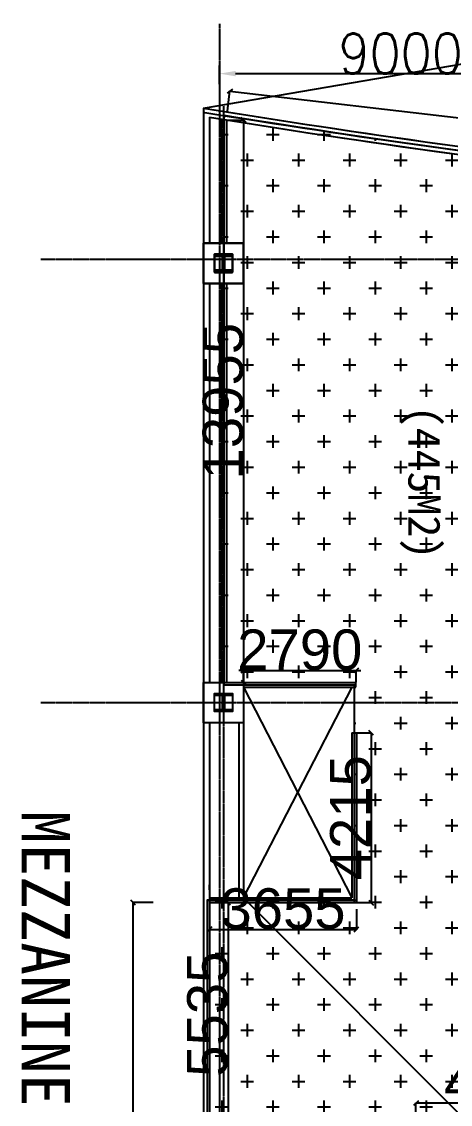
# Model space of a CAD drawing. Header units: inches. Extents: x -449189 to -231461, y -105857 to 48108.
# Drawn here: x -415250 to -404600, y -33288 to -6424 of the extents above; entities that cross this region are included whole.
import ezdxf

# ---------------------------------------------------------------- set-up
doc = ezdxf.new("R2010")
doc.units = ezdxf.units.IN
doc.header["$MEASUREMENT"] = 0
doc.linetypes.add('CENTER', pattern=[2, 1.25, -0.25, 0.25, -0.25])
for name, color, linetype in [('9F01-MEZZANINE-AREA', 6, 'Continuous'), ('AREATEXT', 3, 'Continuous'), ('DIM', 3, 'Continuous'), ('GRID', 8, 'Continuous'), ('HATCH', 90, 'Continuous'), ('Shop-no.', 3, 'Continuous'), ('WALL', 255, 'Continuous')]:
    doc.layers.add(name, color=color, linetype=linetype)
doc.styles.add('BLKBLD', font='STXIHEI.TTF', dxfattribs={"height": 0.45})
doc.styles.add('SIMPLEX', font='SIMPLEX.shx', dxfattribs={"width": 0.9, "height": 1000})
doc.styles.get("Standard").update_dxf_attribs({"font": 'arial.ttf'})
doc.dimstyles.new('DIM-200MM', dxfattribs={"dimtxt": 1000, "dimasz": 120, "dimexe": 10, "dimexo": 10, "dimgap": 0.7, "dimtad": 1, "dimdec": 0, "dimrnd": 5, "dimzin": 1, "dimdsep": 46, "dimtxsty": 'Standard', "dimblk": 'OBLIQUE', "dimcen": 0.5, "dimdle": 1, "dimclrd": 256, "dimclre": 256, "dimclrt": 7, "dimaunit": 1, "dimadec": 0, "dimazin": 0, "dimtfac": 1, "dimtdec": 0, "dimtix": 1, "dimtmove": 2, "dimatfit": 3, "dimfxl": 0, "dimtolj": 1, "dimtzin": 1, "dimarcsym": 0})
doc.dimstyles.new('DIM-200MM-A', dxfattribs={"dimscale": 200, "dimtxt": 2, "dimasz": 2, "dimexe": 1, "dimexo": 1, "dimgap": 0, "dimtad": 1, "dimdec": 0, "dimzin": 1, "dimdsep": 46, "dimtxsty": 'SIMPLEX', "dimcen": 2, "dimdle": 1, "dimclrd": 4, "dimclre": 4, "dimclrt": 7, "dimadec": 0, "dimazin": 0, "dimtfac": 1, "dimtdec": 0, "dimtix": 1, "dimtmove": 2, "dimatfit": 3, "dimfxl": 0, "dimtolj": 1, "dimtzin": 1, "dimarcsym": 0})

# ---------------------------------------------------------------- blocks, each defined once
blk = doc.blocks.new('*D209')
at = {"layer": 'DEFPOINTS', "color": 0, "transparency": 16777216}
for p in [(-401335, -7714), (-410335, -8172), (-401335, -8172)]:
    blk.add_point(p, dxfattribs=at)
at = {"layer": 'DIM', "color": 4, "lineweight": -2, "transparency": 16777216}
for p, q in [((-410335, -7972), (-410335, -7514)), ((-401335, -7972), (-401335, -7514))]:
    blk.add_line(p, q, dxfattribs=at)
at = {"layer": 'DIM', "lineweight": -2, "transparency": 16777216}
blk.add_line((-409935, -7714), (-401735, -7714), dxfattribs=at)
at = {"layer": 'DIM', "transparency": 16777216}
for points in [[(-409935, -7647), (-409935, -7780), (-410335, -7714)], [(-401735, -7647), (-401735, -7780), (-401335, -7714)]]:
    blk.add_solid(points, dxfattribs=at)
at = {"layer": 'DIM', "color": 7, "transparency": 16777216, "insert": (-405835, -7214), "char_height": 1000, "attachment_point": 5, "style": 'SIMPLEX'}
blk.add_mtext('\\A1;9000', dxfattribs=at)
blk = doc.blocks.new('_Oblique')
at = {"color": 0, "linetype": 'ByBlock', "lineweight": -2}
blk.add_line((-0.5, -0.5), (0.5, 0.5), dxfattribs=at)
blk = doc.blocks.new('*D207')
at = {"layer": 'DEFPOINTS', "color": 0, "transparency": 16777216}
for p in [(-405455, -33258), (-400955, -33819), (-405455, -33939)]:
    blk.add_point(p, dxfattribs=at)
at = {"layer": 'DIM', "lineweight": -2, "transparency": 16777216}
for p, q in [((-400954, -33258), (-405456, -33258)), ((-405455, -33758), (-405455, -33248)), ((-400955, -33758), (-400955, -33248))]:
    blk.add_line(p, q, dxfattribs=at)
at = {"layer": 'DIM', "lineweight": -2, "transparency": 16777216, "xscale": 120, "yscale": 120, "zscale": 120, "rotation": 180}
blk.add_blockref('_Oblique', (-405455, -33258), dxfattribs=at)
at = {"layer": 'DIM', "lineweight": -2, "transparency": 16777216, "xscale": 120, "yscale": 120, "zscale": 120}
blk.add_blockref('_Oblique', (-400955, -33258), dxfattribs=at)
at = {"layer": 'DIM', "color": 7, "transparency": 16777216, "insert": (-403205, -32747), "char_height": 1000, "attachment_point": 5}
blk.add_mtext('\\A1;4500', dxfattribs=at)
blk = doc.blocks.new('*D197')
at = {"layer": 'DEFPOINTS', "color": 0, "transparency": 16777216}
for p in [(-410080, -8149), (-410163, -8864), (-388055, -11439)]:
    blk.add_point(p, dxfattribs=at)
at = {"layer": 'DIM', "lineweight": -2, "transparency": 16777216}
for p, q in [((-410138, -8645), (-410079, -8139)), ((-410081, -8149), (-401142, -9190)), ((-387971, -10724), (-397378, -9628)), ((-388030, -11221), (-387971, -10714))]:
    blk.add_line(p, q, dxfattribs=at)
at = {"layer": 'DIM', "lineweight": -2, "transparency": 16777216, "xscale": 120, "yscale": 120, "zscale": 120}
for p, rotation in [((-410080, -8149), 173.3560855819267), ((-387972, -10724), 353.3560855819267)]:
    blk.add_blockref('_Oblique', p, dxfattribs=dict(at, rotation=rotation))
at = {"layer": 'DIM', "color": 7, "transparency": 16777216, "insert": (-399214, -9015), "char_height": 1000, "attachment_point": 5, "rotation": 353.3561}
blk.add_mtext('\\A1;22255', dxfattribs=at)
blk = doc.blocks.new('*D202')
at = {"layer": 'DEFPOINTS', "color": 0, "transparency": 16777216}
for p in [(-410163, -8864), (-410163, -22819), (-409735, -22819)]:
    blk.add_point(p, dxfattribs=at)
at = {"layer": 'DIM', "lineweight": -2, "transparency": 16777216}
for p, q in [((-410153, -8864), (-409725, -8864)), ((-409735, -8863), (-409735, -22820)), ((-410153, -22819), (-409725, -22819))]:
    blk.add_line(p, q, dxfattribs=at)
at = {"layer": 'DIM', "lineweight": -2, "transparency": 16777216, "xscale": 120, "yscale": 120, "zscale": 120}
for p, rotation in [((-409735, -8864), 90), ((-409735, -22819), 270)]:
    blk.add_blockref('_Oblique', p, dxfattribs=dict(at, rotation=rotation))
at = {"layer": 'DIM', "color": 7, "transparency": 16777216, "insert": (-410247, -15841), "char_height": 1000, "attachment_point": 5, "rotation": 90}
blk.add_mtext('\\A1;13955', dxfattribs=at)
blk = doc.blocks.new('*D203')
at = {"layer": 'DEFPOINTS', "color": 0, "transparency": 16777216}
for p in [(-410583, -28283), (-410583, -33819), (-410120, -33819)]:
    blk.add_point(p, dxfattribs=at)
at = {"layer": 'DIM', "lineweight": -2, "transparency": 16777216}
for p, q in [((-410573, -28283), (-410110, -28283)), ((-410120, -28282), (-410120, -33820)), ((-410573, -33819), (-410110, -33819))]:
    blk.add_line(p, q, dxfattribs=at)
at = {"layer": 'DIM', "lineweight": -2, "transparency": 16777216, "xscale": 120, "yscale": 120, "zscale": 120}
for p, rotation in [((-410120, -28283), 90), ((-410120, -33819), 270)]:
    blk.add_blockref('_Oblique', p, dxfattribs=dict(at, rotation=rotation))
at = {"layer": 'DIM', "color": 7, "transparency": 16777216, "insert": (-410632, -31051), "char_height": 1000, "attachment_point": 5, "rotation": 90}
blk.add_mtext('\\A1;5535', dxfattribs=at)
blk = doc.blocks.new('*D204')
at = {"layer": 'DEFPOINTS', "color": 0, "transparency": 16777216}
for p in [(-410583, -28283), (-406930, -28283), (-406930, -28947)]:
    blk.add_point(p, dxfattribs=at)
at = {"layer": 'DIM', "lineweight": -2, "transparency": 16777216}
for p, q in [((-410583, -28447), (-410583, -28957)), ((-406930, -28447), (-406930, -28957)), ((-410584, -28947), (-406929, -28947))]:
    blk.add_line(p, q, dxfattribs=at)
at = {"layer": 'DIM', "lineweight": -2, "transparency": 16777216, "xscale": 120, "yscale": 120, "zscale": 120, "rotation": 180}
blk.add_blockref('_Oblique', (-410583, -28947), dxfattribs=at)
at = {"layer": 'DIM', "lineweight": -2, "transparency": 16777216, "xscale": 120, "yscale": 120, "zscale": 120}
blk.add_blockref('_Oblique', (-406930, -28947), dxfattribs=at)
at = {"layer": 'DIM', "color": 7, "transparency": 16777216, "insert": (-408757, -28435), "char_height": 1000, "attachment_point": 5}
blk.add_mtext('\\A1;3655', dxfattribs=at)
blk = doc.blocks.new('*D205')
at = {"layer": 'DEFPOINTS', "color": 0, "transparency": 16777216}
for p in [(-406944, -22524), (-409735, -22819), (-406944, -22819)]:
    blk.add_point(p, dxfattribs=at)
at = {"layer": 'DIM', "lineweight": -2, "transparency": 16777216}
for p, q in [((-409735, -22524), (-409855, -22524)), ((-409735, -22809), (-409735, -22514)), ((-409735, -22524), (-406944, -22524)), ((-406944, -22809), (-406944, -22514)), ((-406944, -22524), (-406824, -22524))]:
    blk.add_line(p, q, dxfattribs=at)
at = {"layer": 'DIM', "lineweight": -2, "transparency": 16777216, "xscale": 120, "yscale": 120, "zscale": 120}
blk.add_blockref('_Oblique', (-409735, -22524), dxfattribs=at)
at = {"layer": 'DIM', "lineweight": -2, "transparency": 16777216, "xscale": 120, "yscale": 120, "zscale": 120, "rotation": 180}
blk.add_blockref('_Oblique', (-406944, -22524), dxfattribs=at)
at = {"layer": 'DIM', "color": 7, "transparency": 16777216, "insert": (-408340, -22012), "char_height": 1000, "attachment_point": 5}
blk.add_mtext('\\A1;2790', dxfattribs=at)
blk = doc.blocks.new('*D206')
at = {"layer": 'DEFPOINTS', "color": 0, "transparency": 16777216}
for p in [(-406930, -24068), (-406930, -28283), (-406569, -28283)]:
    blk.add_point(p, dxfattribs=at)
at = {"layer": 'DIM', "lineweight": -2, "transparency": 16777216}
for p, q in [((-406920, -24068), (-406559, -24068)), ((-406569, -24067), (-406569, -28284)), ((-406920, -28283), (-406559, -28283))]:
    blk.add_line(p, q, dxfattribs=at)
at = {"layer": 'DIM', "lineweight": -2, "transparency": 16777216, "xscale": 120, "yscale": 120, "zscale": 120}
for p, rotation in [((-406569, -24068), 90), ((-406569, -28283), 270)]:
    blk.add_blockref('_Oblique', p, dxfattribs=dict(at, rotation=rotation))
at = {"layer": 'DIM', "color": 7, "transparency": 16777216, "insert": (-407081, -26176), "char_height": 1000, "attachment_point": 5, "rotation": 90}
blk.add_mtext('\\A1;4215', dxfattribs=at)
blk = doc.blocks.new('*D224')
at = {"layer": 'DEFPOINTS', "color": 0, "transparency": 16777216}
for p in [(-412479, -28283), (-409735, -28283), (-409735, -49283)]:
    blk.add_point(p, dxfattribs=at)
at = {"layer": 'DIM', "lineweight": -2, "transparency": 16777216}
for p, q in [((-411979, -28283), (-412489, -28283)), ((-412479, -49284), (-412479, -28282)), ((-411979, -49283), (-412489, -49283))]:
    blk.add_line(p, q, dxfattribs=at)
at = {"layer": 'DIM', "lineweight": -2, "transparency": 16777216, "xscale": 120, "yscale": 120, "zscale": 120}
for p, rotation in [((-412479, -28283), 90), ((-412479, -49283), 270)]:
    blk.add_blockref('_Oblique', p, dxfattribs=dict(at, rotation=rotation))
at = {"layer": 'DIM', "color": 7, "transparency": 16777216, "insert": (-412990, -38783), "char_height": 1000, "attachment_point": 5, "rotation": 90}
blk.add_mtext('\\A1;21000', dxfattribs=at)

msp = doc.modelspace()

# ---------------------------------------------------------------- hatches: boundary and pattern name
h = msp.add_hatch()
h.set_pattern_fill('ANSI31', color=256, scale=10000, angle=-90, style=0)
h.set_pattern_definition([(315, (-512516, 29670), (22450.6, 22450.6), [])])
h.paths.add_polyline_path([(-387995.4052, -11334.7105), (-389253.4735, -11240.4808), (-389759.9653, -11200.8002), (-390129.4057, -11171.2248), (-390532.8363, -11138.3192), (-390983.0514, -11100.8466), (-391387.0391, -11066.5469), (-391863.11, -11025.3077), (-392335.3894, -10983.5204), (-392799.5131, -10941.6039), (-393277.6827, -10897.5362), (-393729.0626, -10855.1152), (-394214.7448, -10808.578), (-394783.0008, -10752.9538), (-395204.6086, -10710.8651), (-395427.661, -10688.3156), (-395983.7749, -10631.2439), (-396443.3056, -10583.1666), (-396882.3282, -10536.459), (-397376.4507, -10482.9818), (-397817.1976, -10434.4699), (-398103.76, -10402.518), (-398559.0511, -10351.087), (-399134.455, -10284.9178), (-399678.2426, -10221.1832), (-400386.0794, -10136.4709), (-400961.9326, -10066.0926), (-401335.3894, -10019.7488), (-401921.3263, -9945.9243), (-402432.7951, -9880.3701), (-402920.1458, -9816.9417), (-403573.9277, -9730.3715), (-404021.4201, -9670.1381), (-404403.1802, -9618.123), (-404773.1372, -9567.1629), (-405292.7439, -9494.6689), (-405832.2708, -9418.2574), (-406404.664, -9335.9219), (-406970.8636, -9253.1907), (-407466.3773, -9179.7368), (-407980.721, -9102.4531), (-408391.493, -9039.9711), (-408899.9113, -8961.7004), (-409350.5975, -8891.4509), (-409711.0178, -8834.6848), (-409881.0109, -8807.73), (-410222.6737, -8753.2033), (-410223.4027, -8863.9821), (-410223.4027, -11918.7819), (-410223.4027, -12918.7555), (-410223.4027, -22818.6111), (-410223.4027, -22878.6243), (-409735.3894, -22878.6243), (-406990.4834, -22878.6243), (-406990.4834, -24068.0674), (-406990.4834, -28223.2554), (-410643.3982, -28223.2554), (-410643.3982, -33818.6111), (-410235.3896, -33818.6111), (-410235.3896, -34818.6111), (-410235.3897, -49234.477), (-400895.3894, -51679.8794), (-400895.3894, -50757.6111), (-400895.3894, -45758.6111), (-405395.4095, -45758.6111), (-405399.3989, -33878.6111), (-400895.3894, -33878.6111), (-400895.3894, -23818.6111), (-400895.3894, -23737.2673), (-400882.3342, -23730.3262), (-400604.6837, -23583.7501), (-400367.9033, -23460.3889), (-400182.5572, -23364.8693), (-400092.1554, -23318.6111), (-399952.6468, -23247.649), (-399708.7626, -23130.4359), (-399492.1056, -23030.5185), (-399349.5553, -22964.9962), (-399215.8884, -22903.7144), (-399119.2, -22859.4808), (-398978.4823, -22795.2466), (-398855.5631, -22739.2746), (-398748.6469, -22690.6939), (-398613.5046, -22629.4264), (-398495.3524, -22575.9882), (-398262.7928, -22471.1503), (-397979.8617, -22344.22), (-397696.3217, -22217.6924), (-397372.042, -22073.812), (-396987.5352, -21904.3493), (-396737.6913, -21794.8972), (-396483.4916, -21684.0699), (-396270.1533, -21591.4714), (-395988.4776, -21469.7889), (-395707.1381, -21348.9059), (-395381.2347, -21209.6905), (-395031.464, -21061.2508), (-394726.3844, -20932.596), (-394293.9027, -20751.5172), (-394038.4266, -20645.2658), (-393699.9915, -20505.3281), (-393377.5076, -20372.8489), (-393052.9817, -20240.3787), (-392753.7235, -20118.9744), (-392437.9008, -19991.6303), (-392094.6938, -19854.1506), (-391771.3057, -19726.3938), (-391392.2256, -19580.3055), (-390963.5636, -19416.9165), (-390585.975, -19274.5767), (-390079.7053, -19086.0429), (-389665.5759, -18933.7855), (-389312.7706, -18805.462), (-389012.6936, -18697.3184), (-388718.7085, -18592.2602), (-388325.5873, -18453.1468), (-388124.6582, -18382.6488), (-388022.451, -18346.9449), (-387995.4017, -18338.2613)])
at = {"layer": 'HATCH'}
h = msp.add_hatch(dxfattribs=at)
h.set_pattern_fill('CROSS', color=8, scale=100, angle=-90, style=0)
h.set_pattern_definition([(270, (-512515.7, 29670.4), (635, -635), [317.5, -952.5]), (360, (-512674.4, 29511.7), (635, 635), [317.5, -952.5])])
h.paths.add_polyline_path([(-387995.4052, -11334.7105), (-389253.4735, -11240.4808), (-389759.9653, -11200.8002), (-390129.4057, -11171.2248), (-390532.8363, -11138.3192), (-390983.0514, -11100.8466), (-391387.0391, -11066.5469), (-391863.11, -11025.3077), (-392335.3894, -10983.5204), (-392799.5131, -10941.6039), (-393277.6827, -10897.5362), (-393729.0626, -10855.1152), (-394214.7448, -10808.578), (-394783.0008, -10752.9538), (-395204.6086, -10710.8651), (-395427.661, -10688.3156), (-395983.7749, -10631.2439), (-396443.3056, -10583.1666), (-396882.3282, -10536.459), (-397376.4507, -10482.9818), (-397817.1976, -10434.4699), (-398103.76, -10402.518), (-398559.0511, -10351.087), (-399134.455, -10284.9178), (-399678.2426, -10221.1832), (-400386.0794, -10136.4709), (-400961.9326, -10066.0926), (-401335.3894, -10019.7488), (-401921.3263, -9945.9243), (-402432.7951, -9880.3701), (-402920.1458, -9816.9417), (-403573.9277, -9730.3715), (-404021.4201, -9670.1381), (-404403.1802, -9618.123), (-404773.1372, -9567.1629), (-405292.7439, -9494.6689), (-405832.2708, -9418.2574), (-406404.664, -9335.9219), (-406970.8636, -9253.1907), (-407466.3773, -9179.7368), (-407980.721, -9102.4531), (-408391.493, -9039.9711), (-408899.9113, -8961.7004), (-409350.5975, -8891.4509), (-409711.0178, -8834.6848), (-409881.0109, -8807.73), (-410222.6737, -8753.2033), (-410223.4027, -8863.9821), (-410223.4027, -11918.7819), (-410223.4027, -12918.7555), (-410223.4027, -22818.6111), (-410223.4027, -22878.6243), (-409735.3894, -22878.6243), (-406990.4834, -22878.6243), (-406990.4834, -24068.0674), (-406990.4834, -28223.2554), (-410643.3982, -28223.2554), (-410643.3982, -33818.6111), (-410235.3896, -33818.6111), (-410235.3896, -34818.6111), (-410235.3897, -49234.477), (-400895.3894, -51679.8794), (-400895.3894, -50757.6111), (-400895.3894, -45758.6111), (-405395.4095, -45758.6111), (-405399.3989, -33878.6111), (-400895.3894, -33878.6111), (-400895.3894, -23818.6111), (-400895.3894, -23737.2673), (-400882.3342, -23730.3262), (-400604.6837, -23583.7501), (-400367.9033, -23460.3889), (-400182.5572, -23364.8693), (-400092.1554, -23318.6111), (-399952.6468, -23247.649), (-399708.7626, -23130.4359), (-399492.1056, -23030.5185), (-399349.5553, -22964.9962), (-399215.8884, -22903.7144), (-399119.2, -22859.4808), (-398978.4823, -22795.2466), (-398855.5631, -22739.2746), (-398748.6469, -22690.6939), (-398613.5046, -22629.4264), (-398495.3524, -22575.9882), (-398262.7928, -22471.1503), (-397979.8617, -22344.22), (-397696.3217, -22217.6924), (-397372.042, -22073.812), (-396987.5352, -21904.3493), (-396737.6913, -21794.8972), (-396483.4916, -21684.0699), (-396270.1533, -21591.4714), (-395988.4776, -21469.7889), (-395707.1381, -21348.9059), (-395381.2347, -21209.6905), (-395031.464, -21061.2508), (-394726.3844, -20932.596), (-394293.9027, -20751.5172), (-394038.4266, -20645.2658), (-393699.9915, -20505.3281), (-393377.5076, -20372.8489), (-393052.9817, -20240.3787), (-392753.7235, -20118.9744), (-392437.9008, -19991.6303), (-392094.6938, -19854.1506), (-391771.3057, -19726.3938), (-391392.2256, -19580.3055), (-390963.5636, -19416.9165), (-390585.975, -19274.5767), (-390079.7053, -19086.0429), (-389665.5759, -18933.7855), (-389312.7706, -18805.462), (-389012.6936, -18697.3184), (-388718.7085, -18592.2602), (-388325.5873, -18453.1468), (-388124.6582, -18382.6488), (-388022.451, -18346.9449), (-387995.4017, -18338.2613)])

# ---------------------------------------------------------------- linework, layer by layer
msp.add_lwpolyline([(-410735.3982, -8569.1865), (-358347.963, 395.1051)])
at = {"layer": '9F01-MEZZANINE-AREA'}
msp.add_lwpolyline([(-404403.1802, -9618.123), (-404773.1372, -9567.1629), (-405292.7439, -9494.6689), (-405832.2708, -9418.2574), (-406404.664, -9335.9219), (-406970.8636, -9253.1907), (-407466.3773, -9179.7368), (-407980.721, -9102.4531), (-408391.493, -9039.9711), (-408899.9113, -8961.7004), (-409350.5975, -8891.4509), (-409711.0178, -8834.6848), (-409881.0109, -8807.73), (-410222.6737, -8753.2033), (-410223.4027, -8863.9821), (-410223.4027, -11918.7819), (-410223.4027, -12918.7555), (-410223.4027, -22818.6111), (-410223.4027, -22878.6243), (-409735.3894, -22878.6243), (-406990.4834, -22878.6243), (-406990.4834, -24068.0674), (-406990.4834, -28223.2554), (-410643.3982, -28223.2554), (-410643.3982, -33818.6111)], dxfattribs=at)
at = {"layer": 'GRID', "linetype": 'CENTER'}
for p, q in [((-410335.3894, -6478.286), (-410335.3894, -56318.6111)), ((-410235.3894, -8523.2355), (-410235.3894, -52491.5635)), ((-414772.0243, -12318.6111), (-386043.7774, -12318.6111)), ((-414772.0243, -23318.6111), (-386043.7774, -23318.6111))]:
    msp.add_line(p, q, dxfattribs=at)
at = {"layer": 'WALL', "color": 0}
for p, q in [((-410735.4027, -8569.1997), (-410735.4027, -11918.6243)), ((-410735.3982, -8569.1865), (-410735.3982, -27481.6687)), ((-410735.3982, -8569.1865), (-410735.3982, -27178.4092)), ((-410735.3896, -8569.3886), (-410735.3896, -24601.1334)), ((-410583.4027, -8795.8947), (-410583.4027, -11918.7819)), ((-410583.4027, -8796.4375), (-410583.4027, -11918.7819)), ((-410583.3982, -8795.8815), (-410583.3982, -11918.7687)), ((-410583.3982, -8796.4243), (-410583.3982, -11918.7687)), ((-410583.3962, -8796.0937), (-410583.3962, -11918.7819)), ((-410583.3916, -8796.0805), (-410583.3916, -11918.7687)), ((-410283.4027, -8844.756), (-410283.4027, -11918.7819)), ((-410223.4027, -8863.9821), (-410223.4027, -11918.7819)), ((-410163.4027, -8863.9821), (-410163.4027, -11918.7819)), ((-410735.3854, -11918.7819), (-410735.3854, -12918.7687)), ((-409735.3939, -11918.7687), (-410735.3809, -11918.7687)), ((-410735.3809, -11918.7687), (-410735.3809, -12918.7555)), ((-409735.3939, -12918.7555), (-409735.3939, -11918.7687)), ((-410010.3949, -12193.7783), (-410460.389, -12193.7783)), ((-410460.389, -12193.7783), (-410460.389, -12643.7724)), ((-410460.389, -12193.7783), (-410460.389, -12243.7777)), ((-410010.3949, -12193.7783), (-410460.389, -12193.7783)), ((-410460.389, -12243.7777), (-410260.3916, -12243.7777)), ((-410010.3903, -12193.7651), (-410460.3845, -12193.7651)), ((-410460.3845, -12193.7651), (-410460.3845, -12643.7591)), ((-410460.3845, -12193.7651), (-410460.3845, -12243.7644)), ((-410010.3903, -12193.7651), (-410460.3845, -12193.7651)), ((-410460.3845, -12243.7644), (-410260.3871, -12243.7644)), ((-410260.3916, -12243.7777), (-410260.3916, -12593.773)), ((-410260.3871, -12243.7644), (-410260.3871, -12593.7598)), ((-410210.3923, -12593.773), (-410210.3923, -12243.7777)), ((-410210.3923, -12243.7777), (-410010.3949, -12243.7777)), ((-410210.3877, -12243.7644), (-410010.3903, -12243.7644)), ((-410210.3877, -12593.7598), (-410210.3877, -12243.7644)), ((-410010.3949, -12643.7724), (-410010.3949, -12193.7783)), ((-410010.3949, -12243.7777), (-410010.3949, -12193.7783)), ((-410010.3903, -12243.7644), (-410010.3903, -12193.7651)), ((-410010.3903, -12643.7591), (-410010.3903, -12193.7651)), ((-410260.3916, -12593.773), (-410460.389, -12593.773)), ((-410460.389, -12593.773), (-410460.389, -12643.7724)), ((-410460.3845, -12593.7598), (-410460.3845, -12643.7591)), ((-410260.3871, -12593.7598), (-410460.3845, -12593.7598)), ((-410010.3949, -12593.773), (-410210.3923, -12593.773)), ((-410010.3903, -12593.7598), (-410210.3877, -12593.7598)), ((-410010.3949, -12643.7724), (-410010.3949, -12593.773)), ((-410010.3903, -12643.7591), (-410010.3903, -12593.7598)), ((-410460.389, -12643.7724), (-410010.3949, -12643.7724)), ((-410460.389, -12643.7724), (-410010.3949, -12643.7724)), ((-410460.3845, -12643.7591), (-410010.3903, -12643.7591)), ((-410460.3845, -12643.7591), (-410010.3903, -12643.7591)), ((-410735.3809, -12918.7555), (-409735.3939, -12918.7555)), ((-410583.4027, -12918.6243), (-410583.4027, -22818.6243)), ((-410583.4027, -12918.6243), (-410583.4027, -17938.6243)), ((-410583.3982, -12918.6111), (-410583.3982, -22818.6111)), ((-410583.3982, -12918.6111), (-410583.3982, -17938.6111)), ((-410583.3962, -12918.6243), (-410583.3962, -22818.6243)), ((-410583.3916, -12918.6111), (-410583.3916, -22818.6111)), ((-410283.4027, -12918.6243), (-410283.4027, -22818.6243)), ((-410223.4027, -12918.6243), (-410223.4027, -22818.6243)), ((-410163.4027, -12918.6243), (-410163.4027, -22818.6243)), ((-410163.4272, -18073.5716), (-410163.4272, -18673.5716)), ((-410583.4027, -18778.6243), (-410583.4027, -22818.6243)), ((-410735.3809, -23818.6111), (-410735.3809, -22818.6243)), ((-409735.3939, -22818.6243), (-409735.3939, -23818.6111)), ((-409735.3939, -22818.6243), (-406944.3529, -22818.6243)), ((-406944.3529, -22938.6243), (-406944.3529, -22818.6243)), ((-410460.3845, -23543.6147), (-410460.3845, -23093.6207)), ((-410010.3903, -23093.6207), (-410010.3903, -23543.6147)), ((-409735.3985, -28163.2554), (-407037.3813, -22938.6243)), ((-409735.3939, -22878.6243), (-406944.3529, -22878.6243)), ((-409735.3939, -22938.6243), (-406944.3529, -22938.6243)), ((-409735.3894, -22938.6243), (-407050.4834, -28163.2554)), ((-410260.3871, -23493.6154), (-410260.3871, -23143.62)), ((-410210.3877, -23143.62), (-410210.3877, -23493.6154)), ((-410460.3845, -23543.6147), (-410460.3845, -23493.6154)), ((-410460.3845, -23493.6154), (-410260.3871, -23493.6154)), ((-410010.3903, -23543.6147), (-410460.3845, -23543.6147)), ((-410010.3903, -23543.6147), (-410460.3845, -23543.6147)), ((-410210.3877, -23493.6154), (-410010.3903, -23493.6154)), ((-410010.3903, -23493.6154), (-410010.3903, -23543.6147)), ((-409735.3939, -23818.6111), (-410735.3809, -23818.6111)), ((-410583.3982, -23818.6111), (-410583.3982, -33051.8452)), ((-410583.3982, -23818.6111), (-410583.3982, -33818.6111)), ((-410583.3916, -23818.6111), (-410583.3916, -24601.1334)), ((-409855.3985, -23818.6243), (-409855.3985, -28163.2554)), ((-409735.3985, -23818.6243), (-409735.3985, -28163.2554)), ((-407050.4834, -24068.2517), (-406930.4834, -24067.883)), ((-407050.4834, -24068.2517), (-407050.4834, -28163.2554)), ((-406990.4834, -24067.883), (-406990.4834, -28283.2554)), ((-406930.4834, -24067.883), (-406930.4834, -28283.2554)), ((-410735.3982, -27481.6687), (-410735.3982, -34318.6111)), ((-410735.3982, -27481.6687), (-410735.3982, -34318.6111)), ((-410583.3982, -27964.0155), (-410583.3982, -27843.8138)), ((-410583.4073, -28163.2554), (-407050.4834, -28163.2554)), ((-410643.3982, -28223.2554), (-406930.4834, -28223.2554)), ((-410643.3982, -28223.2554), (-410643.3982, -33818.6111)), ((-410583.4073, -28283.2554), (-406930.4834, -28283.2554))]:
    msp.add_line(p, q, dxfattribs=at)
msp.add_lwpolyline([(-404403.1802, -9618.123), (-404773.1372, -9567.1629), (-405292.7439, -9494.6689), (-405832.2708, -9418.2574), (-406404.664, -9335.9219), (-406970.8636, -9253.1907), (-407466.3773, -9179.7368), (-407980.721, -9102.4531), (-408391.493, -9039.9711), (-408899.9113, -8961.7004), (-409350.5975, -8891.4509), (-409711.0178, -8834.6848), (-409881.0109, -8807.73), (-410222.6737, -8753.2033), (-410223.4027, -8863.9821), (-410223.4027, -11918.7819), (-410223.4027, -12918.7555), (-410223.4027, -22818.6111), (-410223.4027, -22878.6243), (-409735.3894, -22878.6243), (-406990.4834, -22878.6243), (-406990.4834, -24068.0674), (-406990.4834, -28223.2554), (-410643.3982, -28223.2554), (-410643.3982, -33818.6111)], dxfattribs=at)
for points in [[(-410735.3894, -11918.6111), (-409735.3894, -11918.6111), (-409735.3894, -12918.6111), (-410735.3894, -12918.6111)], [(-410460.3939, -12193.6243), (-410010.3939, -12193.6243), (-410010.3939, -12643.6243), (-410460.3939, -12643.6243)], [(-410460.3939, -12643.6243), (-410460.3939, -12593.6243), (-410260.3939, -12593.6243), (-410260.3939, -12243.6243), (-410460.3939, -12243.6243), (-410460.3939, -12193.6243), (-410010.3939, -12193.6243), (-410010.3939, -12243.6243), (-410210.3939, -12243.6243), (-410210.3939, -12593.6243), (-410010.3939, -12593.6243), (-410010.3939, -12643.6243)], [(-410460.3894, -12643.6111), (-410460.3894, -12593.6111), (-410260.3894, -12593.6111), (-410260.3894, -12243.6111), (-410460.3894, -12243.6111), (-410460.3894, -12193.6111), (-410010.3894, -12193.6111), (-410010.3894, -12243.6111), (-410210.3894, -12243.6111), (-410210.3894, -12593.6111), (-410010.3894, -12593.6111), (-410010.3894, -12643.6111)], [(-410460.3894, -12193.6111), (-410010.3894, -12193.6111), (-410010.3894, -12643.6111), (-410460.3894, -12643.6111)], [(-410735.3939, -22818.6111), (-409735.3939, -22818.6111), (-409735.3939, -23818.6111), (-410735.3939, -23818.6111)], [(-410735.3894, -22818.6111), (-409735.3894, -22818.6111), (-409735.3894, -23818.6111), (-410735.3894, -23818.6111)], [(-410735.3894, -22818.6111), (-409735.3894, -22818.6111), (-409735.3894, -23818.6111), (-410735.3894, -23818.6111)], [(-410460.3939, -23093.6111), (-410010.3939, -23093.6111), (-410010.3939, -23543.6111), (-410460.3939, -23543.6111)], [(-410460.3939, -23543.6111), (-410460.3939, -23493.6111), (-410260.3939, -23493.6111), (-410260.3939, -23143.6111), (-410460.3939, -23143.6111), (-410460.3939, -23093.6111), (-410010.3939, -23093.6111), (-410010.3939, -23143.6111), (-410210.3939, -23143.6111), (-410210.3939, -23493.6111), (-410010.3939, -23493.6111), (-410010.3939, -23543.6111)], [(-410460.3894, -23093.6111), (-410010.3894, -23093.6111), (-410010.3894, -23543.6111), (-410460.3894, -23543.6111)], [(-410460.3894, -23543.6111), (-410460.3894, -23493.6111), (-410260.3894, -23493.6111), (-410260.3894, -23143.6111), (-410460.3894, -23143.6111), (-410460.3894, -23093.6111), (-410010.3894, -23093.6111), (-410010.3894, -23143.6111), (-410210.3894, -23143.6111), (-410210.3894, -23493.6111), (-410010.3894, -23493.6111), (-410010.3894, -23543.6111)], [(-410460.3894, -23093.6111), (-410010.3894, -23093.6111), (-410010.3894, -23543.6111), (-410460.3894, -23543.6111)], [(-410460.3894, -23543.6111), (-410460.3894, -23493.6111), (-410260.3894, -23493.6111), (-410260.3894, -23143.6111), (-410460.3894, -23143.6111), (-410460.3894, -23093.6111), (-410010.3894, -23093.6111), (-410010.3894, -23143.6111), (-410210.3894, -23143.6111), (-410210.3894, -23493.6111), (-410010.3894, -23493.6111), (-410010.3894, -23543.6111)]]:
    msp.add_lwpolyline(points, close=True, dxfattribs=at)
for radius, start, end in [(258351.9431, 260.775431382, 266.050730416), (258351.9431, 260.775431382, 265.306115182), (258351.9431, 260.775431382, 265.306115182), (258451.9431, 260.775431382, 265.856364754), (258551.9431, 260.816751739, 266.05379017), (258551.9431, 260.816751739, 265.309754237), (258551.9431, 260.816751739, 265.309754237)]:
    msp.add_arc((-369320.4294, 246441.6502), radius, start, end, dxfattribs=at)

# ---------------------------------------------------------------- texts
at = {"layer": 'AREATEXT', "color": 1, "style": 'BLKBLD'}
msp.add_text('(445M2)', height=800, rotation=270, dxfattribs=at).set_placement((-405643.8998, -15953.7063))
at = {"layer": 'Shop-no.', "color": 1, "style": 'BLKBLD'}
msp.add_text('MEZZANINE', height=1200, rotation=270, dxfattribs=at).set_placement((-415250.0133, -25998.2333))

# ---------------------------------------------------------------- dimensions: what is measured, and where the dimension line sits
at = {"layer": 'DIM'}
dim = msp.add_linear_dim(base=(-401335.3894, -7713.8227), p1=(-410335.3894, -8171.8162), p2=(-401335.3894, -8171.8162), dimstyle='DIM-200MM-A', override={"dimclrd": 256}, dxfattribs=at)
dim.commit()
dim.dimension.update_dxf_attribs({"geometry": '*D209', "text_midpoint": (-405835.3894, -7213.8227)})
at = {"layer": 'DIM', "color": 0}
dim = msp.add_linear_dim(base=(-410080.0881, -8148.7171), p1=(-388055.4052, -11439.1378), p2=(-410163.4027, -8863.9821), angle=173.35608558, dimstyle='DIM-200MM', override={"dimtxsty": 'Standard'}, dxfattribs=at)
dim.commit()
dim.dimension.update_dxf_attribs({"geometry": '*D197', "text_midpoint": (-399213.9202, -9014.9504), "dimtype": 161})
for base, p1, p2, angle, picture, middle in [((-409735.3894, -22818.6243), (-410163.4027, -8863.9821), (-410163.4027, -22818.6243), 270, '*D202', (-410247.0034, -15841.3032)), ((-406944.3529, -22523.7597), (-409735.3939, -22818.6243), (-406944.3529, -22818.6243), 180, '*D205', (-408339.8734, -22012.4868)), ((-406569.4848, -28283.2554), (-406930.4834, -24067.883), (-406930.4834, -28283.2554), 270, '*D206', (-407080.7578, -26175.5692)), ((-406930.4834, -28946.5029), (-410583.4073, -28283.2554), (-406930.4834, -28283.2554), 180, '*D204', (-408756.9453, -28434.8889)), ((-410120.1314, -33818.6111), (-410583.4073, -28283.2554), (-410583.3982, -33818.6111), 270, '*D203', (-410631.7454, -31050.9332))]:
    dim = msp.add_linear_dim(base=base, p1=p1, p2=p2, angle=angle, dimstyle='DIM-200MM', dxfattribs=at)
    dim.commit()
    dim.dimension.update_dxf_attribs({"geometry": picture, "text_midpoint": middle})
at = {"layer": 'DIM'}
dim = msp.add_aligned_dim(p1=(-409735.3894, -49283.4084), p2=(-409735.3894, -28283.2554), distance=2743.1185, dimstyle='DIM-200MM', override={"dimtxsty": 'Standard'}, dxfattribs=at)
dim.commit()
dim.dimension.update_dxf_attribs({"geometry": '*D224', "text_midpoint": (-412989.7808, -38783.3319)})
at = {"layer": 'DIM', "color": 0}
dim = msp.add_linear_dim(base=(-405455.3894, -33258.0372), p1=(-400955.3894, -33818.6111), p2=(-405455.3894, -33938.6111), dimstyle='DIM-200MM', dxfattribs=at)
dim.commit()
dim.dimension.update_dxf_attribs({"geometry": '*D207', "text_midpoint": (-403205.3894, -32746.7642)})

doc.saveas('drawing.dxf')
